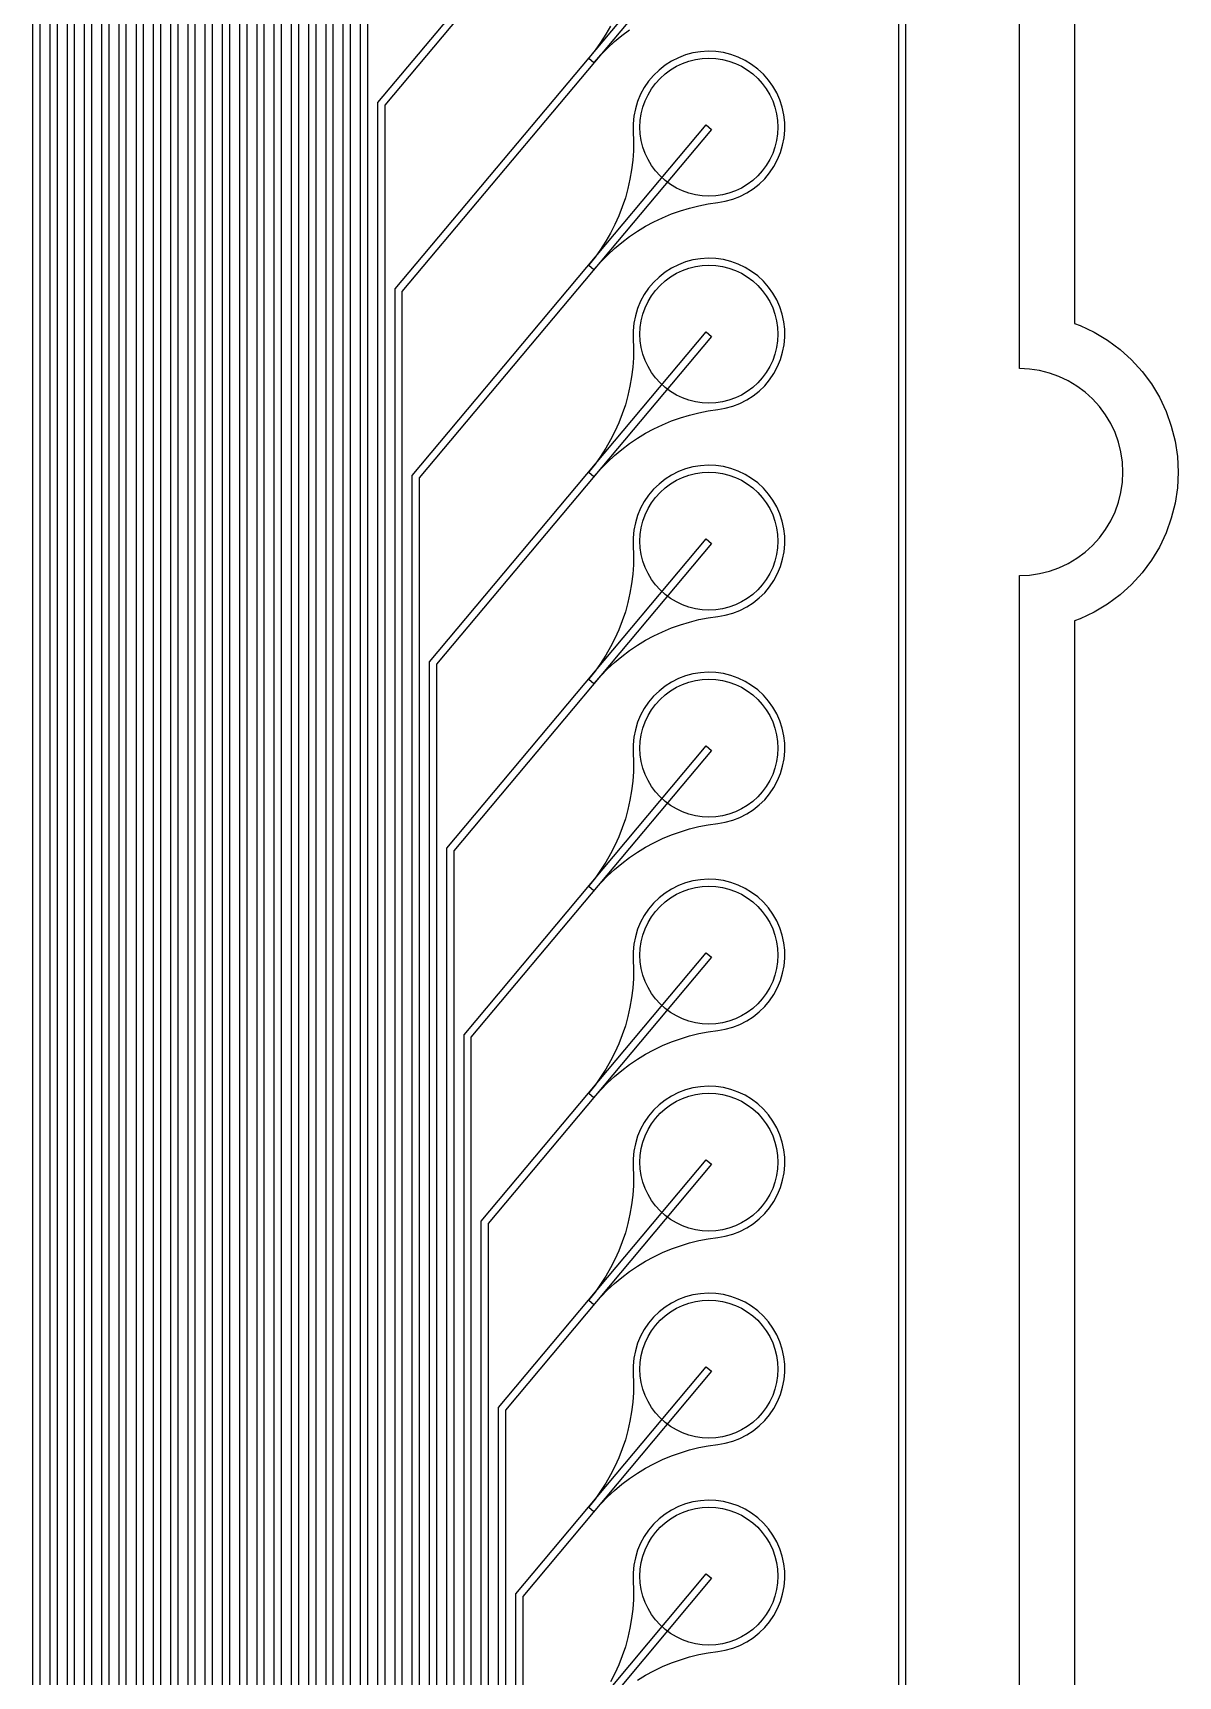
# Model space of a CAD drawing. Header units: metres. Extents: x -1805 to 1655, y -683 to 39617.
# Drawn here: x -5 to 1655, y 30492 to 32873 of the extents above; entities that cross this region are included whole.
import ezdxf

# ---------------------------------------------------------------- set-up
doc = ezdxf.new("R2010")
doc.units = ezdxf.units.M
doc.layers.add('Etching', color=5, linetype='CONTINUOUS')
doc.layers.add('Metal', color=4, linetype='CONTINUOUS')

msp = doc.modelspace()

# ---------------------------------------------------------------- linework, layer by layer
at = {"layer": 'Etching'}
for points in [[(1505, 39616.5), (1505, 32452), (1513.1, 32449.1), (1533.5, 32439.4), (1552.8, 32427.8), (1571, 32414.4), (1587.7, 32399.2), (1602.9, 32382.5), (1616.3, 32364.3), (1627.9, 32345), (1637.6, 32324.6), (1645.2, 32303.3), (1650.7, 32281.4), (1654, 32259.1), (1655.1, 32236.5), (1654, 32214), (1650.7, 32191.6), (1645.2, 32169.7), (1637.6, 32148.5), (1627.9, 32128), (1616.3, 32108.7), (1602.9, 32090.5), (1587.7, 32073.8), (1571, 32058.6), (1552.8, 32045.2), (1533.5, 32033.6), (1513.1, 32023.9), (1505, 32021), (1505, 28886.4)], [(1425, 28886.5), (1425, 32086.5), (1439.7, 32087.2), (1454.3, 32089.4), (1468.5, 32093), (1482.4, 32097.9), (1495.7, 32104.2), (1508.3, 32111.8), (1520.2, 32120.6), (1531.1, 32130.4), (1541, 32141.3), (1549.7, 32153.2), (1557.3, 32165.8), (1563.6, 32179.1), (1568.5, 32193), (1572.1, 32207.2), (1574.3, 32221.8), (1575, 32236.5), (1574.3, 32251.2), (1572.1, 32265.8), (1568.5, 32280.1), (1563.6, 32293.9), (1557.3, 32307.2), (1549.7, 32319.8), (1541, 32331.7), (1531.1, 32342.6), (1520.2, 32352.5), (1508.3, 32361.2), (1495.7, 32368.8), (1482.4, 32375.1), (1468.5, 32380), (1454.3, 32383.6), (1439.7, 32385.8), (1425, 32386.5), (1425, 39536.5)]]:
    msp.add_lwpolyline(points, dxfattribs=at)
for points in [[(1058.1, 32681), (1052.3, 32673.1), (1045.7, 32665.8), (1038.4, 32659.2), (1030.6, 32653.4), (1022.1, 32648.3), (1013.3, 32644.1), (1004, 32640.8), (994.5, 32638.4), (984.8, 32637), (975, 32636.5), (965.2, 32637), (955.5, 32638.4), (946, 32640.8), (936.7, 32644.1), (927.9, 32648.3), (919.4, 32653.4), (911.6, 32659.2), (904.3, 32665.8), (897.7, 32673.1), (891.9, 32681), (886.8, 32689.4), (882.6, 32698.2), (879.3, 32707.5), (876.9, 32717), (875.5, 32726.7), (875, 32736.5), (875.5, 32746.3), (876.9, 32756), (879.3, 32765.5), (882.6, 32774.8), (886.8, 32783.6), (891.9, 32792.1), (897.7, 32799.9), (904.3, 32807.2), (911.6, 32813.8), (919.4, 32819.7), (927.9, 32824.7), (936.7, 32828.9), (946, 32832.2), (955.5, 32834.6), (965.2, 32836), (975, 32836.5), (984.8, 32836), (994.5, 32834.6), (1004, 32832.2), (1013.3, 32828.9), (1022.1, 32824.7), (1030.6, 32819.7), (1038.4, 32813.8), (1045.7, 32807.2), (1052.3, 32799.9), (1058.1, 32792.1), (1063.2, 32783.6), (1067.4, 32774.8), (1070.7, 32765.5), (1073.1, 32756), (1074.5, 32746.3), (1075, 32736.5), (1074.5, 32726.7), (1073.1, 32717), (1070.7, 32707.5), (1067.4, 32698.2), (1063.2, 32689.4), (1058.1, 32681)], [(1058.1, 32381), (1052.3, 32373.1), (1045.7, 32365.8), (1038.4, 32359.2), (1030.6, 32353.4), (1022.1, 32348.3), (1013.3, 32344.1), (1004, 32340.8), (994.5, 32338.4), (984.8, 32337), (975, 32336.5), (965.2, 32337), (955.5, 32338.4), (946, 32340.8), (936.7, 32344.1), (927.9, 32348.3), (919.4, 32353.4), (911.6, 32359.2), (904.3, 32365.8), (897.7, 32373.1), (891.9, 32381), (886.8, 32389.4), (882.6, 32398.2), (879.3, 32407.5), (876.9, 32417), (875.5, 32426.7), (875, 32436.5), (875.5, 32446.3), (876.9, 32456), (879.3, 32465.5), (882.6, 32474.8), (886.8, 32483.6), (891.9, 32492.1), (897.7, 32499.9), (904.3, 32507.2), (911.6, 32513.8), (919.4, 32519.7), (927.9, 32524.7), (936.7, 32528.9), (946, 32532.2), (955.5, 32534.6), (965.2, 32536), (975, 32536.5), (984.8, 32536), (994.5, 32534.6), (1004, 32532.2), (1013.3, 32528.9), (1022.1, 32524.7), (1030.6, 32519.7), (1038.4, 32513.8), (1045.7, 32507.2), (1052.3, 32499.9), (1058.1, 32492.1), (1063.2, 32483.6), (1067.4, 32474.8), (1070.7, 32465.5), (1073.1, 32456), (1074.5, 32446.3), (1075, 32436.5), (1074.5, 32426.7), (1073.1, 32417), (1070.7, 32407.5), (1067.4, 32398.2), (1063.2, 32389.4), (1058.1, 32381)], [(1058.1, 32081), (1052.3, 32073.1), (1045.7, 32065.8), (1038.4, 32059.2), (1030.6, 32053.4), (1022.1, 32048.3), (1013.3, 32044.1), (1004, 32040.8), (994.5, 32038.4), (984.8, 32037), (975, 32036.5), (965.2, 32037), (955.5, 32038.4), (946, 32040.8), (936.7, 32044.1), (927.9, 32048.3), (919.4, 32053.4), (911.6, 32059.2), (904.3, 32065.8), (897.7, 32073.1), (891.9, 32081), (886.8, 32089.4), (882.6, 32098.2), (879.3, 32107.5), (876.9, 32117), (875.5, 32126.7), (875, 32136.5), (875.5, 32146.3), (876.9, 32156), (879.3, 32165.5), (882.6, 32174.8), (886.8, 32183.6), (891.9, 32192.1), (897.7, 32199.9), (904.3, 32207.2), (911.6, 32213.8), (919.4, 32219.7), (927.9, 32224.7), (936.7, 32228.9), (946, 32232.2), (955.5, 32234.6), (965.2, 32236), (975, 32236.5), (984.8, 32236), (994.5, 32234.6), (1004, 32232.2), (1013.3, 32228.9), (1022.1, 32224.7), (1030.6, 32219.7), (1038.4, 32213.8), (1045.7, 32207.2), (1052.3, 32199.9), (1058.1, 32192.1), (1063.2, 32183.6), (1067.4, 32174.8), (1070.7, 32165.5), (1073.1, 32156), (1074.5, 32146.3), (1075, 32136.5), (1074.5, 32126.7), (1073.1, 32117), (1070.7, 32107.5), (1067.4, 32098.2), (1063.2, 32089.4), (1058.1, 32081)], [(1052.3, 31773.1), (1045.7, 31765.8), (1038.4, 31759.2), (1030.6, 31753.4), (1022.1, 31748.3), (1013.3, 31744.1), (1004, 31740.8), (994.5, 31738.4), (984.8, 31737), (975, 31736.5), (965.2, 31737), (955.5, 31738.4), (946, 31740.8), (936.7, 31744.1), (927.9, 31748.3), (919.4, 31753.4), (911.6, 31759.2), (904.3, 31765.8), (897.7, 31773.1), (891.9, 31781), (886.8, 31789.4), (882.6, 31798.2), (879.3, 31807.5), (876.9, 31817), (875.5, 31826.7), (875, 31836.5), (875.5, 31846.3), (876.9, 31856), (879.3, 31865.5), (882.6, 31874.8), (886.8, 31883.6), (891.9, 31892.1), (897.7, 31899.9), (904.3, 31907.2), (911.6, 31913.8), (919.4, 31919.7), (927.9, 31924.7), (936.7, 31928.9), (946, 31932.2), (955.5, 31934.6), (965.2, 31936), (975, 31936.5), (984.8, 31936), (994.5, 31934.6), (1004, 31932.2), (1013.3, 31928.9), (1022.1, 31924.7), (1030.6, 31919.7), (1038.4, 31913.8), (1045.7, 31907.2), (1052.3, 31899.9), (1058.1, 31892.1), (1063.2, 31883.6), (1067.4, 31874.8), (1070.7, 31865.5), (1073.1, 31856), (1074.5, 31846.3), (1075, 31836.5), (1074.5, 31826.7), (1073.1, 31817), (1070.7, 31807.5), (1067.4, 31798.2), (1063.2, 31789.4), (1058.1, 31781), (1052.3, 31773.1)], [(1052.3, 31473.1), (1045.7, 31465.8), (1038.4, 31459.2), (1030.6, 31453.4), (1022.1, 31448.3), (1013.3, 31444.1), (1004, 31440.8), (994.5, 31438.4), (984.8, 31437), (975, 31436.5), (965.2, 31437), (955.5, 31438.4), (946, 31440.8), (936.7, 31444.1), (927.9, 31448.3), (919.4, 31453.4), (911.6, 31459.2), (904.3, 31465.8), (897.7, 31473.1), (891.9, 31481), (886.8, 31489.4), (882.6, 31498.2), (879.3, 31507.5), (876.9, 31517), (875.5, 31526.7), (875, 31536.5), (875.5, 31546.3), (876.9, 31556), (879.3, 31565.5), (882.6, 31574.8), (886.8, 31583.6), (891.9, 31592.1), (897.7, 31599.9), (904.3, 31607.2), (911.6, 31613.8), (919.4, 31619.7), (927.9, 31624.7), (936.7, 31628.9), (946, 31632.2), (955.5, 31634.6), (965.2, 31636), (975, 31636.5), (984.8, 31636), (994.5, 31634.6), (1004, 31632.2), (1013.3, 31628.9), (1022.1, 31624.7), (1030.6, 31619.7), (1038.4, 31613.8), (1045.7, 31607.2), (1052.3, 31599.9), (1058.1, 31592.1), (1063.2, 31583.6), (1067.4, 31574.8), (1070.7, 31565.5), (1073.1, 31556), (1074.5, 31546.3), (1075, 31536.5), (1074.5, 31526.7), (1073.1, 31517), (1070.7, 31507.5), (1067.4, 31498.2), (1063.2, 31489.4), (1058.1, 31481), (1052.3, 31473.1)], [(1058.1, 31181), (1052.3, 31173.1), (1045.7, 31165.8), (1038.4, 31159.2), (1030.6, 31153.4), (1022.1, 31148.3), (1013.3, 31144.1), (1004, 31140.8), (994.5, 31138.4), (984.8, 31137), (975, 31136.5), (965.2, 31137), (955.5, 31138.4), (946, 31140.8), (936.7, 31144.1), (927.9, 31148.3), (919.4, 31153.4), (911.6, 31159.2), (904.3, 31165.8), (897.7, 31173.1), (891.9, 31181), (886.8, 31189.4), (882.6, 31198.2), (879.3, 31207.5), (876.9, 31217), (875.5, 31226.7), (875, 31236.5), (875.5, 31246.3), (876.9, 31256), (879.3, 31265.5), (882.6, 31274.8), (886.8, 31283.6), (891.9, 31292.1), (897.7, 31299.9), (904.3, 31307.2), (911.6, 31313.8), (919.4, 31319.7), (927.9, 31324.7), (936.7, 31328.9), (946, 31332.2), (955.5, 31334.6), (965.2, 31336), (975, 31336.5), (984.8, 31336), (994.5, 31334.6), (1004, 31332.2), (1013.3, 31328.9), (1022.1, 31324.7), (1030.6, 31319.7), (1038.4, 31313.8), (1045.7, 31307.2), (1052.3, 31299.9), (1058.1, 31292.1), (1063.2, 31283.6), (1067.4, 31274.8), (1070.7, 31265.5), (1073.1, 31256), (1074.5, 31246.3), (1075, 31236.5), (1074.5, 31226.7), (1073.1, 31217), (1070.7, 31207.5), (1067.4, 31198.2), (1063.2, 31189.4), (1058.1, 31181)], [(1058.1, 30881), (1052.3, 30873.1), (1045.7, 30865.8), (1038.4, 30859.2), (1030.6, 30853.4), (1022.1, 30848.3), (1013.3, 30844.1), (1004, 30840.8), (994.5, 30838.4), (984.8, 30837), (975, 30836.5), (965.2, 30837), (955.5, 30838.4), (946, 30840.8), (936.7, 30844.1), (927.9, 30848.3), (919.4, 30853.4), (911.6, 30859.2), (904.3, 30865.8), (897.7, 30873.1), (891.9, 30881), (886.8, 30889.4), (882.6, 30898.2), (879.3, 30907.5), (876.9, 30917), (875.5, 30926.7), (875, 30936.5), (875.5, 30946.3), (876.9, 30956), (879.3, 30965.5), (882.6, 30974.8), (886.8, 30983.6), (891.9, 30992.1), (897.7, 30999.9), (904.3, 31007.2), (911.6, 31013.8), (919.4, 31019.7), (927.9, 31024.7), (936.7, 31028.9), (946, 31032.2), (955.5, 31034.6), (965.2, 31036), (975, 31036.5), (984.8, 31036), (994.5, 31034.6), (1004, 31032.2), (1013.3, 31028.9), (1022.1, 31024.7), (1030.6, 31019.7), (1038.4, 31013.8), (1045.7, 31007.2), (1052.3, 30999.9), (1058.1, 30992.1), (1063.2, 30983.6), (1067.4, 30974.8), (1070.7, 30965.5), (1073.1, 30956), (1074.5, 30946.3), (1075, 30936.5), (1074.5, 30926.7), (1073.1, 30917), (1070.7, 30907.5), (1067.4, 30898.2), (1063.2, 30889.4), (1058.1, 30881)], [(1058.1, 30581), (1052.3, 30573.1), (1045.7, 30565.8), (1038.4, 30559.2), (1030.6, 30553.4), (1022.1, 30548.3), (1013.3, 30544.1), (1004, 30540.8), (994.5, 30538.4), (984.8, 30537), (975, 30536.5), (965.2, 30537), (955.5, 30538.4), (946, 30540.8), (936.7, 30544.1), (927.9, 30548.3), (919.4, 30553.4), (911.6, 30559.2), (904.3, 30565.8), (897.7, 30573.1), (891.9, 30581), (886.8, 30589.4), (882.6, 30598.2), (879.3, 30607.5), (876.9, 30617), (875.5, 30626.7), (875, 30636.5), (875.5, 30646.3), (876.9, 30656), (879.3, 30665.5), (882.6, 30674.8), (886.8, 30683.6), (891.9, 30692.1), (897.7, 30699.9), (904.3, 30707.2), (911.6, 30713.8), (919.4, 30719.7), (927.9, 30724.7), (936.7, 30728.9), (946, 30732.2), (955.5, 30734.6), (965.2, 30736), (975, 30736.5), (984.8, 30736), (994.5, 30734.6), (1004, 30732.2), (1013.3, 30728.9), (1022.1, 30724.7), (1030.6, 30719.7), (1038.4, 30713.8), (1045.7, 30707.2), (1052.3, 30699.9), (1058.1, 30692.1), (1063.2, 30683.6), (1067.4, 30674.8), (1070.7, 30665.5), (1073.1, 30656), (1074.5, 30646.3), (1075, 30636.5), (1074.5, 30626.7), (1073.1, 30617), (1070.7, 30607.5), (1067.4, 30598.2), (1063.2, 30589.4), (1058.1, 30581)]]:
    msp.add_lwpolyline(points, close=True, dxfattribs=at)
at = {"layer": 'Metal'}
for points in [[(-2, 9148.2), (-2, 9349.2), (-5, 11349.2), (-5, 38241.6), (997.7, 39436.5), (1207.1, 39436.5), (1260, 39383.6), (1260, 29444.4), (1247.1, 29431.5), (975, 29431.5), (975, 29441.5), (1242.9, 29441.5), (1250, 29448.6), (1250, 39379.4), (1202.9, 39426.5), (1002.3, 39426.5), (5, 38237.9), (5, 11349.2), (2, 9349.2), (2, 9148.2)], [(28, 9148.7), (28, 9349.7), (20, 11349.7), (20, 37906.2), (971.2, 39039.7), (978.8, 39033.3), (30, 37902.5), (30, 11349.7), (30, 9349.7), (30, 9148.7)], [(52, 9149.7), (52, 9350.7), (45, 11350.7), (45, 37636), (971.2, 38739.7), (978.8, 38733.3), (55, 37632.3), (55, 11350.7), (54, 9350.7), (54, 9149.7)], [(76, 9151.3), (76, 9352.3), (70, 11352.3), (70, 37365.7), (971.2, 38439.7), (978.8, 38433.3), (80, 37362.1), (80, 11352.3), (78, 9352.3), (78, 9151.3)], [(100, 9153.5), (100, 9354.5), (95, 11354.5), (95, 37095.5), (971.2, 38139.7), (978.8, 38133.3), (105, 37091.9), (105, 11354.5), (102, 9354.5), (102, 9153.5)], [(124, 9156.3), (124, 9357.3), (120, 11357.3), (120, 36825.3), (971.2, 37839.7), (978.8, 37833.3), (130, 36821.7), (130, 11357.3), (126, 9357.3), (126, 9156.3)], [(148, 9159.6), (148, 9360.6), (145, 11360.6), (145, 36555.1), (971.2, 37539.7), (978.8, 37533.3), (155, 36551.5), (155, 11360.6), (150, 9360.6), (150, 9159.6)], [(172, 9163.5), (172, 9364.5), (170, 11364.5), (170, 36284.9), (971.2, 37239.7), (978.8, 37233.3), (180, 36281.3), (180, 11364.5), (174, 9364.5), (174, 9163.5)], [(196, 9168), (196, 9369), (195, 11369), (195, 36014.7), (971.2, 36939.7), (978.8, 36933.3), (205, 36011.1), (205, 11369), (198, 9369), (198, 9168)], [(220, 9173), (220, 9374), (220, 11374), (220, 35744.5), (971.2, 36639.7), (978.8, 36633.3), (230, 35740.9), (230, 11374), (222, 9374), (222, 9173)], [(244, 9178.5), (244, 9379.5), (245, 11379.5), (245, 35474.3), (971.2, 36339.7), (978.8, 36333.3), (255, 35470.7), (255, 11379.5), (246, 9379.5), (246, 9178.5)], [(268, 9184.6), (268, 9385.6), (270, 11385.6), (270, 35204.1), (971.2, 36039.7), (978.8, 36033.3), (280, 35200.5), (280, 11385.6), (270, 9385.6), (270, 9184.6)], [(292, 9191.3), (292, 9392.3), (295, 11392.3), (295, 34933.9), (971.2, 35739.7), (978.8, 35733.3), (305, 34930.3), (305, 11392.3), (294, 9392.3), (294, 9191.3)], [(316, 9198.5), (316, 9399.5), (320, 11399.5), (320, 34663.7), (971.2, 35439.7), (978.8, 35433.3), (330, 34660), (330, 11399.5), (318, 9399.5), (318, 9198.5)], [(340, 9206.2), (340, 9407.2), (345, 11407.2), (345, 34393.5), (971.2, 35139.7), (978.8, 35133.3), (355, 34389.8), (355, 11407.2), (342, 9407.2), (342, 9206.2)], [(364, 9214.4), (364, 9415.4), (370, 11415.5), (370, 34123.3), (971.2, 34839.7), (978.8, 34833.3), (380, 34119.6), (380, 11415.4), (366, 9415.4), (366, 9214.4)], [(388, 9223.2), (388, 9424.2), (395, 11424.2), (395, 33853.1), (971.2, 34539.7), (978.8, 34533.3), (405, 33849.4), (405, 11424.2), (390, 9424.2), (390, 9223.2)], [(412, 9232.5), (412, 9433.5), (420, 11433.6), (420, 33582.9), (971.2, 34239.7), (978.8, 34233.3), (430, 33579.2), (430, 11433.5), (414, 9433.5), (414, 9232.5)], [(436, 9242.4), (436, 9443.4), (445, 11443.4), (445, 33312.7), (971.2, 33939.7), (978.8, 33933.3), (455, 33309), (455, 11443.4), (438, 9443.4), (438, 9242.4)], [(460, 9252.7), (460, 9453.7), (470, 11453.8), (470, 33042.5), (971.2, 33639.7), (978.8, 33633.3), (480, 33038.8), (480, 11453.7), (462, 9453.7), (462, 9252.7)], [(484, 9263.6), (484, 9464.6), (495, 11464.6), (495, 32772.2), (971.2, 33339.7), (978.8, 33333.3), (505, 32768.6), (505, 11464.6), (486, 9464.6), (486, 9263.6)], [(508, 9275), (508, 9476), (520, 11476.1), (520, 32502), (971.2, 33039.7), (978.8, 33033.3), (530, 32498.4), (530, 11476), (510, 9476), (510, 9275)], [(808.3, 32530.1), (809, 32530.9), (818.2, 32541.3), (827.8, 32551.2), (838, 32560.6), (848.7, 32569.5), (859.7, 32577.8), (871.2, 32585.6), (883.1, 32592.8), (895.3, 32599.4), (907.8, 32605.3), (920.6, 32610.7), (933.7, 32615.3), (947, 32619.3), (960.4, 32622.7), (974, 32625.3), (987.8, 32627.2), (998.7, 32629.1), (1009.5, 32632), (1019.8, 32636.1), (1029.7, 32641.1), (1039.1, 32647.1), (1047.8, 32654.1), (1055.8, 32661.8), (1062.9, 32670.4), (1069.1, 32679.6), (1074.4, 32689.4), (1078.6, 32699.7), (1081.8, 32710.3), (1083.9, 32721.2), (1084.9, 32732.3), (1084.8, 32743.5), (1083.5, 32754.5), (1081.1, 32765.4), (1077.7, 32776), (1073.2, 32786.1), (1067.7, 32795.8), (1061.2, 32804.8), (1053.9, 32813.2), (1045.7, 32820.8), (1036.8, 32827.5), (1027.3, 32833.3), (1017.3, 32838.1), (1006.8, 32841.8), (996, 32844.5), (985, 32846.1), (973.9, 32846.5), (962.8, 32845.8), (951.8, 32844), (941.1, 32841.1), (930.7, 32837.2), (920.7, 32832.2), (911.3, 32826.2), (902.6, 32819.3), (894.6, 32811.6), (887.4, 32803.1), (881.2, 32793.9), (875.8, 32784.1), (871.5, 32773.9), (868.3, 32763.2), (866.1, 32752.3), (865.1, 32741.2), (865.2, 32730.1), (865.6, 32716.2), (865.4, 32702.4), (864.5, 32688.5), (862.8, 32674.8), (860.5, 32661.1), (857.5, 32647.6), (853.8, 32634.2), (849.4, 32621), (844.4, 32608.1), (838.8, 32595.4), (832.5, 32583.1), (825.6, 32571.1), (818, 32559.4), (810, 32548.1), (801.3, 32537.3), (800.7, 32536.5), (808.3, 32530.1)], [(532, 9287), (532, 9488), (545, 11488), (545, 32231.8), (971.2, 32739.7), (978.8, 32733.3), (555, 32228.2), (555, 11488), (534, 9488), (534, 9287)], [(808.3, 32230.1), (809, 32230.9), (818.2, 32241.3), (827.8, 32251.2), (838, 32260.6), (848.7, 32269.5), (859.7, 32277.8), (871.2, 32285.6), (883.1, 32292.8), (895.3, 32299.4), (907.8, 32305.3), (920.6, 32310.7), (933.7, 32315.3), (947, 32319.3), (960.4, 32322.7), (974, 32325.3), (987.8, 32327.2), (998.7, 32329.1), (1009.5, 32332), (1019.8, 32336.1), (1029.7, 32341.1), (1039.1, 32347.1), (1047.8, 32354.1), (1055.8, 32361.8), (1062.9, 32370.4), (1069.1, 32379.6), (1074.4, 32389.4), (1078.6, 32399.7), (1081.8, 32410.3), (1083.9, 32421.2), (1084.9, 32432.3), (1084.8, 32443.5), (1083.5, 32454.5), (1081.1, 32465.4), (1077.7, 32476), (1073.2, 32486.1), (1067.7, 32495.8), (1061.2, 32504.8), (1053.9, 32513.2), (1045.7, 32520.8), (1036.8, 32527.5), (1027.3, 32533.3), (1017.3, 32538.1), (1006.8, 32541.8), (996, 32544.5), (985, 32546.1), (973.9, 32546.5), (962.8, 32545.8), (951.8, 32544), (941.1, 32541.1), (930.7, 32537.2), (920.7, 32532.2), (911.3, 32526.2), (902.6, 32519.3), (894.6, 32511.6), (887.4, 32503.1), (881.2, 32493.9), (875.8, 32484.1), (871.5, 32473.9), (868.3, 32463.2), (866.1, 32452.3), (865.1, 32441.2), (865.2, 32430.1), (865.6, 32416.2), (865.4, 32402.4), (864.5, 32388.5), (862.8, 32374.8), (860.5, 32361.1), (857.5, 32347.6), (853.8, 32334.2), (849.4, 32321), (844.4, 32308.1), (838.8, 32295.4), (832.5, 32283.1), (825.6, 32271.1), (818, 32259.4), (810, 32248.1), (801.3, 32237.3), (800.7, 32236.5), (808.3, 32230.1)], [(556, 9299.4), (556, 9500.4), (570, 11500.5), (570, 31961.6), (971.2, 32439.7), (978.8, 32433.3), (580, 31958), (580, 11500.4), (558, 9500.4), (558, 9299.4)], [(808.3, 31930.1), (809, 31930.9), (818.2, 31941.3), (827.8, 31951.2), (838, 31960.6), (848.7, 31969.5), (859.7, 31977.8), (871.2, 31985.6), (883.1, 31992.8), (895.3, 31999.4), (907.8, 32005.3), (920.6, 32010.7), (933.7, 32015.3), (947, 32019.3), (960.4, 32022.7), (974, 32025.3), (987.8, 32027.2), (998.7, 32029.1), (1009.5, 32032), (1019.8, 32036.1), (1029.7, 32041.1), (1039.1, 32047.1), (1047.8, 32054.1), (1055.8, 32061.8), (1062.9, 32070.4), (1069.1, 32079.6), (1074.4, 32089.4), (1078.6, 32099.7), (1081.8, 32110.3), (1083.9, 32121.2), (1084.9, 32132.3), (1084.8, 32143.5), (1083.5, 32154.5), (1081.1, 32165.4), (1077.7, 32176), (1073.2, 32186.1), (1067.7, 32195.8), (1061.2, 32204.8), (1053.9, 32213.2), (1045.7, 32220.8), (1036.8, 32227.5), (1027.3, 32233.3), (1017.3, 32238.1), (1006.8, 32241.8), (996, 32244.5), (985, 32246.1), (973.9, 32246.5), (962.8, 32245.8), (951.8, 32244), (941.1, 32241.1), (930.7, 32237.2), (920.7, 32232.2), (911.3, 32226.2), (902.6, 32219.3), (894.6, 32211.6), (887.4, 32203.1), (881.2, 32193.9), (875.8, 32184.1), (871.5, 32173.9), (868.3, 32163.2), (866.1, 32152.3), (865.1, 32141.2), (865.2, 32130.1), (865.6, 32116.2), (865.4, 32102.4), (864.5, 32088.5), (862.8, 32074.8), (860.5, 32061.1), (857.5, 32047.6), (853.8, 32034.2), (849.4, 32021), (844.4, 32008.1), (838.8, 31995.4), (832.5, 31983.1), (825.6, 31971.1), (818, 31959.4), (810, 31948.1), (801.3, 31937.3), (800.7, 31936.5), (808.3, 31930.1)], [(580, 9312.4), (580, 9513.4), (595, 11513.5), (595, 31691.4), (971.2, 32139.7), (978.8, 32133.3), (605, 31687.8), (605, 11513.4), (582, 9513.4), (582, 9312.4)], [(808.3, 31630.1), (809, 31630.9), (818.2, 31641.3), (827.8, 31651.2), (838, 31660.6), (848.7, 31669.5), (859.7, 31677.8), (871.2, 31685.6), (883.1, 31692.8), (895.3, 31699.4), (907.8, 31705.3), (920.6, 31710.7), (933.7, 31715.3), (947, 31719.3), (960.4, 31722.7), (974, 31725.3), (987.8, 31727.2), (998.7, 31729.1), (1009.5, 31732), (1019.8, 31736.1), (1029.7, 31741.1), (1039.1, 31747.1), (1047.8, 31754.1), (1055.8, 31761.8), (1062.9, 31770.4), (1069.1, 31779.6), (1074.4, 31789.4), (1078.6, 31799.7), (1081.8, 31810.3), (1083.9, 31821.2), (1084.9, 31832.3), (1084.8, 31843.5), (1083.5, 31854.5), (1081.1, 31865.4), (1077.7, 31876), (1073.2, 31886.1), (1067.7, 31895.8), (1061.2, 31904.8), (1053.9, 31913.2), (1045.7, 31920.8), (1036.8, 31927.5), (1027.3, 31933.3), (1017.3, 31938.1), (1006.8, 31941.8), (996, 31944.5), (985, 31946.1), (973.9, 31946.5), (962.8, 31945.8), (951.8, 31944), (941.1, 31941.1), (930.7, 31937.2), (920.7, 31932.2), (911.3, 31926.2), (902.6, 31919.3), (894.6, 31911.6), (887.4, 31903.1), (881.2, 31893.9), (875.8, 31884.1), (871.5, 31873.9), (868.3, 31863.2), (866.1, 31852.3), (865.1, 31841.2), (865.2, 31830.1), (865.6, 31816.2), (865.4, 31802.4), (864.5, 31788.5), (862.8, 31774.8), (860.5, 31761.1), (857.5, 31747.6), (853.8, 31734.2), (849.4, 31721), (844.4, 31708.1), (838.8, 31695.4), (832.5, 31683.1), (825.6, 31671.1), (818, 31659.4), (810, 31648.1), (801.3, 31637.3), (800.7, 31636.5), (808.3, 31630.1)], [(604, 9325.9), (604, 9526.9), (620, 11527), (620, 31421.2), (971.2, 31839.7), (978.8, 31833.3), (630, 31417.6), (630, 11526.9), (606, 9526.9), (606, 9325.9)], [(808.3, 31330.1), (809, 31330.9), (818.2, 31341.3), (827.8, 31351.2), (838, 31360.6), (848.7, 31369.5), (859.7, 31377.8), (871.2, 31385.6), (883.1, 31392.8), (895.3, 31399.4), (907.8, 31405.3), (920.6, 31410.7), (933.7, 31415.3), (947, 31419.3), (960.4, 31422.7), (974, 31425.3), (987.8, 31427.2), (998.7, 31429.1), (1009.5, 31432), (1019.8, 31436.1), (1029.7, 31441.1), (1039.1, 31447.1), (1047.8, 31454.1), (1055.8, 31461.8), (1062.9, 31470.4), (1069.1, 31479.6), (1074.4, 31489.4), (1078.6, 31499.7), (1081.8, 31510.3), (1083.9, 31521.2), (1084.9, 31532.3), (1084.8, 31543.5), (1083.5, 31554.5), (1081.1, 31565.4), (1077.7, 31576), (1073.2, 31586.1), (1067.7, 31595.8), (1061.2, 31604.8), (1053.9, 31613.2), (1045.7, 31620.8), (1036.8, 31627.5), (1027.3, 31633.3), (1017.3, 31638.1), (1006.8, 31641.8), (996, 31644.5), (985, 31646.1), (973.9, 31646.5), (962.8, 31645.8), (951.8, 31644), (941.1, 31641.1), (930.7, 31637.2), (920.7, 31632.2), (911.3, 31626.2), (902.6, 31619.3), (894.6, 31611.6), (887.4, 31603.1), (881.2, 31593.9), (875.8, 31584.1), (871.5, 31573.9), (868.3, 31563.2), (866.1, 31552.3), (865.1, 31541.2), (865.2, 31530.1), (865.6, 31516.2), (865.4, 31502.4), (864.5, 31488.5), (862.8, 31474.8), (860.5, 31461.1), (857.5, 31447.6), (853.8, 31434.2), (849.4, 31421), (844.4, 31408.1), (838.8, 31395.4), (832.5, 31383.1), (825.6, 31371.1), (818, 31359.4), (810, 31348.1), (801.3, 31337.3), (800.7, 31336.5), (808.3, 31330.1)], [(628, 9340), (628, 9541), (645, 11541), (645, 31151), (971.2, 31539.7), (978.8, 31533.3), (655, 31147.4), (655, 11541), (630, 9541), (630, 9340)], [(808.3, 31030.1), (809, 31030.9), (818.2, 31041.3), (827.8, 31051.2), (838, 31060.6), (848.7, 31069.5), (859.7, 31077.8), (871.2, 31085.6), (883.1, 31092.8), (895.3, 31099.4), (907.8, 31105.3), (920.6, 31110.7), (933.7, 31115.3), (947, 31119.3), (960.4, 31122.7), (974, 31125.3), (987.8, 31127.2), (998.7, 31129.1), (1009.5, 31132), (1019.8, 31136.1), (1029.7, 31141.1), (1039.1, 31147.1), (1047.8, 31154.1), (1055.8, 31161.8), (1062.9, 31170.4), (1069.1, 31179.6), (1074.4, 31189.4), (1078.6, 31199.7), (1081.8, 31210.3), (1083.9, 31221.2), (1084.9, 31232.3), (1084.8, 31243.5), (1083.5, 31254.5), (1081.1, 31265.4), (1077.7, 31276), (1073.2, 31286.1), (1067.7, 31295.8), (1061.2, 31304.8), (1053.9, 31313.2), (1045.7, 31320.8), (1036.8, 31327.5), (1027.3, 31333.3), (1017.3, 31338.1), (1006.8, 31341.8), (996, 31344.5), (985, 31346.1), (973.9, 31346.5), (962.8, 31345.8), (951.8, 31344), (941.1, 31341.1), (930.7, 31337.2), (920.7, 31332.2), (911.3, 31326.2), (902.6, 31319.3), (894.6, 31311.6), (887.4, 31303.1), (881.2, 31293.9), (875.8, 31284.1), (871.5, 31273.9), (868.3, 31263.2), (866.1, 31252.3), (865.1, 31241.2), (865.2, 31230.1), (865.6, 31216.2), (865.4, 31202.4), (864.5, 31188.5), (862.8, 31174.8), (860.5, 31161.1), (857.5, 31147.6), (853.8, 31134.2), (849.4, 31121), (844.4, 31108.1), (838.8, 31095.4), (832.5, 31083.1), (825.6, 31071.1), (818, 31059.4), (810, 31048.1), (801.3, 31037.3), (800.7, 31036.5), (808.3, 31030.1)], [(652, 9354.6), (652, 9555.6), (670, 11555.6), (670, 30880.8), (971.2, 31239.7), (978.8, 31233.3), (680, 30877.2), (680, 11555.5), (654, 9555.6), (654, 9354.6)], [(808.3, 30730.1), (809, 30730.9), (818.2, 30741.3), (827.8, 30751.2), (838, 30760.6), (848.7, 30769.5), (859.7, 30777.8), (871.2, 30785.6), (883.1, 30792.8), (895.3, 30799.4), (907.8, 30805.3), (920.6, 30810.7), (933.7, 30815.3), (947, 30819.3), (960.4, 30822.7), (974, 30825.3), (987.8, 30827.2), (998.7, 30829.1), (1009.5, 30832), (1019.8, 30836.1), (1029.7, 30841.1), (1039.1, 30847.1), (1047.8, 30854.1), (1055.8, 30861.8), (1062.9, 30870.4), (1069.1, 30879.6), (1074.4, 30889.4), (1078.6, 30899.7), (1081.8, 30910.3), (1083.9, 30921.2), (1084.9, 30932.3), (1084.8, 30943.5), (1083.5, 30954.5), (1081.1, 30965.4), (1077.7, 30976), (1073.2, 30986.1), (1067.7, 30995.8), (1061.2, 31004.8), (1053.9, 31013.2), (1045.7, 31020.8), (1036.8, 31027.5), (1027.3, 31033.3), (1017.3, 31038.1), (1006.8, 31041.8), (996, 31044.5), (985, 31046.1), (973.9, 31046.5), (962.8, 31045.8), (951.8, 31044), (941.1, 31041.1), (930.7, 31037.2), (920.7, 31032.2), (911.3, 31026.2), (902.6, 31019.3), (894.6, 31011.6), (887.4, 31003.1), (881.2, 30993.9), (875.8, 30984.1), (871.5, 30973.9), (868.3, 30963.2), (866.1, 30952.3), (865.1, 30941.2), (865.2, 30930.1), (865.6, 30916.2), (865.4, 30902.4), (864.5, 30888.5), (862.8, 30874.8), (860.5, 30861.1), (857.5, 30847.6), (853.8, 30834.2), (849.4, 30821), (844.4, 30808.1), (838.8, 30795.4), (832.5, 30783.1), (825.6, 30771.1), (818, 30759.4), (810, 30748.1), (801.3, 30737.3), (800.7, 30736.5), (808.3, 30730.1)], [(676, 9369.7), (676, 9570.7), (695, 11570.7), (695, 30610.6), (971.2, 30939.7), (978.8, 30933.3), (705, 30607), (705, 11570.6), (678, 9570.7), (678, 9369.7)], [(700, 9385.3), (700, 9586.3), (720, 11586.3), (720, 30340.4), (971.2, 30639.7), (978.8, 30633.3), (730, 30336.7), (730, 11586.3), (702, 9586.3), (702, 9385.3)]]:
    msp.add_lwpolyline(points, close=True, dxfattribs=at)
for points in [[(832.5, 32883.1), (825.6, 32871.1), (818, 32859.4), (810, 32848.1), (801.3, 32837.3), (800.7, 32836.5), (808.3, 32830.1), (808.3, 32830.1), (809, 32830.9), (818.2, 32841.3), (827.8, 32851.2), (838, 32860.6), (848.7, 32869.5), (859.7, 32877.8)], [(871.2, 30485.6), (883.1, 30492.8), (895.3, 30499.4), (907.8, 30505.3), (920.6, 30510.7), (933.7, 30515.3), (947, 30519.3), (960.4, 30522.7), (974, 30525.3), (987.8, 30527.2), (998.7, 30529.1), (1009.5, 30532), (1019.8, 30536.1), (1029.7, 30541.1), (1039.1, 30547.1), (1047.8, 30554.1), (1055.8, 30561.8), (1062.9, 30570.4), (1069.1, 30579.6), (1074.4, 30589.4), (1078.6, 30599.7), (1081.8, 30610.3), (1083.9, 30621.2), (1084.9, 30632.3), (1084.8, 30643.5), (1083.5, 30654.5), (1081.1, 30665.4), (1077.7, 30676), (1073.2, 30686.1), (1067.7, 30695.8), (1061.2, 30704.8), (1053.9, 30713.2), (1045.7, 30720.8), (1036.8, 30727.5), (1027.3, 30733.3), (1017.3, 30738.1), (1006.8, 30741.8), (996, 30744.5), (985, 30746.1), (973.9, 30746.5), (962.8, 30745.8), (951.8, 30744), (941.1, 30741.1), (930.7, 30737.2), (920.7, 30732.2), (911.3, 30726.2), (902.6, 30719.3), (894.6, 30711.6), (887.4, 30703.1), (881.2, 30693.9), (875.8, 30684.1), (871.5, 30673.9), (868.3, 30663.2), (866.1, 30652.3), (865.1, 30641.2), (865.2, 30630.1), (865.6, 30616.2), (865.4, 30602.4), (864.5, 30588.5), (862.8, 30574.8), (860.5, 30561.1), (857.5, 30547.6), (853.8, 30534.2), (849.4, 30521), (844.4, 30508.1), (838.8, 30495.4), (832.5, 30483.1)]]:
    msp.add_lwpolyline(points, dxfattribs=at)

doc.saveas('drawing.dxf')
